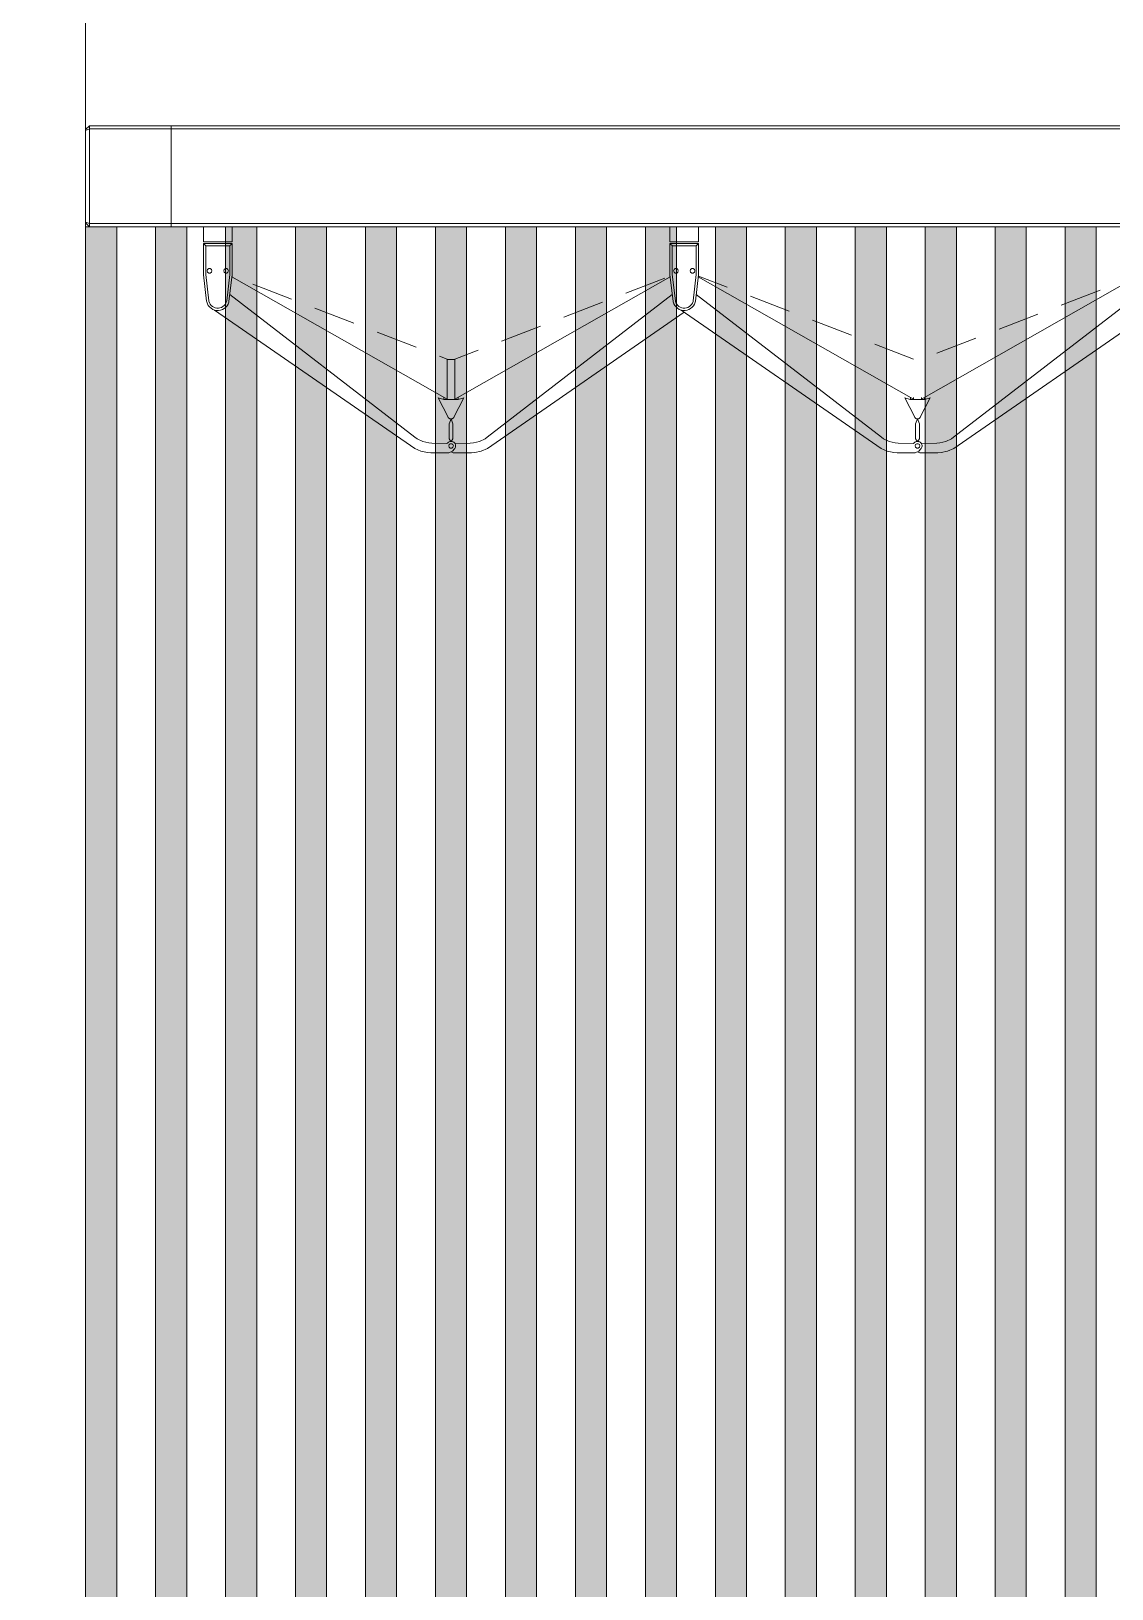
# Model space of a CAD drawing. Header units: millimetres. Extents: x 475616349 to 476941521, y 4620115302 to 4621446928.
# Drawn here: x 476666282 to 476667672, y 4620570664 to 4620572668 of the extents above; entities that cross this region are included whole.
import ezdxf

# ---------------------------------------------------------------- set-up
doc = ezdxf.new("R2010")
doc.units = ezdxf.units.MM
doc.header["$MEASUREMENT"] = 0
for name, color, linetype, lineweight in [('New_2D Drafting - General_Pen_No__30_Pen_No__9_Pen_No__9_Pen_No__255', 255, 'Continuous', 0), ('New_2D Drafting - General_Pen_No__30_Pen_No__9_Pen_No__9_Pen_No__7', 7, 'Continuous', 0), ('New_Interior - Furniture _Pen_No__7', 7, 'Continuous', 0), ('New_reg_nak_Pen_No__7', 7, 'Continuous', 0)]:
    doc.layers.add(name, color=color, linetype=linetype, lineweight=lineweight)

msp = doc.modelspace()

# ---------------------------------------------------------------- hatches: boundary and pattern name
at = {"layer": 'New_2D Drafting - General_Pen_No__30_Pen_No__9_Pen_No__9_Pen_No__255', "linetype": 'Continuous', "lineweight": 0}
for points in [[(476666391.659, 4620572416.421), (476666391.659, 4620569769.521), (476666351.659, 4620569769.521), (476666351.659, 4620572416.421)], [(476666481.659, 4620572416.421), (476666481.659, 4620569769.521), (476666441.659, 4620569769.521), (476666441.659, 4620572416.421)], [(476666571.659, 4620572416.421), (476666571.659, 4620569769.521), (476666531.659, 4620569769.521), (476666531.659, 4620572416.421)], [(476666661.659, 4620572416.421), (476666661.659, 4620569769.521), (476666621.659, 4620569769.521), (476666621.659, 4620572416.421)], [(476666751.659, 4620572416.421), (476666751.659, 4620569769.521), (476666711.659, 4620569769.521), (476666711.659, 4620572416.421)], [(476666841.659, 4620572416.421), (476666841.659, 4620569769.521), (476666801.659, 4620569769.521), (476666801.659, 4620572416.421)], [(476666931.659, 4620572416.421), (476666931.659, 4620569769.521), (476666891.659, 4620569769.521), (476666891.659, 4620572416.421)], [(476667021.659, 4620572416.421), (476667021.659, 4620569769.521), (476666981.659, 4620569769.521), (476666981.659, 4620572416.421)], [(476667111.659, 4620572416.421), (476667111.659, 4620569769.521), (476667071.659, 4620569769.521), (476667071.659, 4620572416.421)], [(476667201.659, 4620572416.421), (476667201.659, 4620569769.521), (476667161.659, 4620569769.521), (476667161.659, 4620572416.421)], [(476667291.659, 4620572416.421), (476667291.659, 4620569769.521), (476667251.659, 4620569769.521), (476667251.659, 4620572416.421)], [(476667381.659, 4620572416.421), (476667381.659, 4620569769.521), (476667341.659, 4620569769.521), (476667341.659, 4620572416.421)], [(476667471.659, 4620572416.421), (476667471.659, 4620569769.521), (476667431.659, 4620569769.521), (476667431.659, 4620572416.421)], [(476667561.659, 4620572416.421), (476667561.659, 4620569769.521), (476667521.659, 4620569769.521), (476667521.659, 4620572416.421)], [(476667651.659, 4620572416.421), (476667651.659, 4620569769.521), (476667611.659, 4620569769.521), (476667611.659, 4620572416.421)]]:
    msp.add_hatch(color=255, dxfattribs=at).paths.add_polyline_path(points)

# ---------------------------------------------------------------- linework, layer by layer
at = {"layer": 'New_2D Drafting - General_Pen_No__30_Pen_No__9_Pen_No__9_Pen_No__7', "color": 7, "linetype": 'Continuous', "lineweight": 0, "flags": 128}
for points in [[(476666391.659, 4620572416.421), (476666391.659, 4620569769.521), (476666351.659, 4620569769.521), (476666351.659, 4620572416.421)], [(476666481.659, 4620572416.421), (476666481.659, 4620569769.521), (476666441.659, 4620569769.521), (476666441.659, 4620572416.421)], [(476666571.659, 4620572416.421), (476666571.659, 4620569769.521), (476666531.659, 4620569769.521), (476666531.659, 4620572416.421)], [(476666661.659, 4620572416.421), (476666661.659, 4620569769.521), (476666621.659, 4620569769.521), (476666621.659, 4620572416.421)], [(476666751.659, 4620572416.421), (476666751.659, 4620569769.521), (476666711.659, 4620569769.521), (476666711.659, 4620572416.421)], [(476666841.659, 4620572416.421), (476666841.659, 4620569769.521), (476666801.659, 4620569769.521), (476666801.659, 4620572416.421)], [(476666931.659, 4620572416.421), (476666931.659, 4620569769.521), (476666891.659, 4620569769.521), (476666891.659, 4620572416.421)], [(476667021.659, 4620572416.421), (476667021.659, 4620569769.521), (476666981.659, 4620569769.521), (476666981.659, 4620572416.421)], [(476667111.659, 4620572416.421), (476667111.659, 4620569769.521), (476667071.659, 4620569769.521), (476667071.659, 4620572416.421)], [(476667201.659, 4620572416.421), (476667201.659, 4620569769.521), (476667161.659, 4620569769.521), (476667161.659, 4620572416.421)], [(476667291.659, 4620572416.421), (476667291.659, 4620569769.521), (476667251.659, 4620569769.521), (476667251.659, 4620572416.421)], [(476667381.659, 4620572416.421), (476667381.659, 4620569769.521), (476667341.659, 4620569769.521), (476667341.659, 4620572416.421)], [(476667471.659, 4620572416.421), (476667471.659, 4620569769.521), (476667431.659, 4620569769.521), (476667431.659, 4620572416.421)], [(476667561.659, 4620572416.421), (476667561.659, 4620569769.521), (476667521.659, 4620569769.521), (476667521.659, 4620572416.421)], [(476667651.659, 4620572416.421), (476667651.659, 4620569769.521), (476667611.659, 4620569769.521), (476667611.659, 4620572416.421)]]:
    msp.add_lwpolyline(points, close=True, dxfattribs=at)
at = {"layer": 'New_Interior - Furniture _Pen_No__7', "color": 7, "linetype": 'Continuous', "lineweight": 0}
for p, q in [((476666356.659, 4620572546.421), (476666351.659, 4620572541.421)), ((476666356.659, 4620572542.421), (476666351.659, 4620572540.35)), ((476666351.659, 4620572540.35), (476666351.659, 4620572541.421)), ((476666351.659, 4620572422.492), (476666351.659, 4620572540.35)), ((476666356.659, 4620572542.421), (476666356.659, 4620572546.421)), ((476666356.659, 4620572546.421), (476666461.659, 4620572546.421)), ((476666461.659, 4620572542.421), (476666356.659, 4620572542.421)), ((476666356.659, 4620572420.421), (476666356.659, 4620572542.421)), ((476666461.659, 4620572546.421), (476666461.659, 4620572542.421)), ((476666461.659, 4620572546.421), (476668981.659, 4620572546.421)), ((476666461.659, 4620572542.421), (476666461.659, 4620572420.421)), ((476666461.659, 4620572542.421), (476668981.659, 4620572542.421)), ((476666356.659, 4620572420.421), (476666351.659, 4620572422.492)), ((476666351.659, 4620572421.421), (476666351.659, 4620572422.492)), ((476666356.659, 4620572416.421), (476666351.659, 4620572421.421)), ((476666461.659, 4620572420.421), (476666356.659, 4620572420.421)), ((476666356.659, 4620572416.421), (476666356.659, 4620572420.421)), ((476666461.659, 4620572416.421), (476666356.659, 4620572416.421)), ((476666461.659, 4620572420.421), (476666461.659, 4620572416.421)), ((476666461.659, 4620572420.421), (476668981.659, 4620572420.421)), ((476666461.659, 4620572416.421), (476668981.659, 4620572416.421)), ((476666503.259, 4620572396.937), (476666503.259, 4620572416.421)), ((476666540.058, 4620572416.421), (476666540.058, 4620572396.937)), ((476667103.259, 4620572396.937), (476667103.259, 4620572416.421)), ((476667140.058, 4620572416.421), (476667140.058, 4620572396.937)), ((476666540.058, 4620572396.937), (476666503.259, 4620572396.937)), ((476666540.058, 4620572394.987), (476666503.259, 4620572394.987)), ((476666503.259, 4620572394.987), (476666503.259, 4620572354.777)), ((476666503.362, 4620572394.885), (476666503.271, 4620572394.976)), ((476666503.54, 4620572394.706), (476666503.362, 4620572394.885)), ((476666503.802, 4620572394.445), (476666503.54, 4620572394.706)), ((476666504.138, 4620572394.109), (476666503.802, 4620572394.445)), ((476666504.539, 4620572393.708), (476666504.138, 4620572394.109)), ((476666504.991, 4620572393.255), (476666504.539, 4620572393.708)), ((476666505.483, 4620572392.764), (476666504.991, 4620572393.255)), ((476666505.998, 4620572392.249), (476666505.483, 4620572392.764)), ((476666506.259, 4620572391.987), (476666505.998, 4620572392.249)), ((476666537.058, 4620572391.987), (476666506.259, 4620572391.987)), ((476666506.259, 4620572391.987), (476666506.259, 4620572354.952)), ((476666537.32, 4620572392.249), (476666537.058, 4620572391.987)), ((476666537.058, 4620572354.952), (476666537.058, 4620572391.987)), ((476666537.32, 4620572392.249), (476666537.835, 4620572392.764)), ((476666537.835, 4620572392.764), (476666538.326, 4620572393.255)), ((476666538.779, 4620572393.708), (476666538.326, 4620572393.255)), ((476666538.779, 4620572393.708), (476666539.18, 4620572394.109)), ((476666539.18, 4620572394.109), (476666539.516, 4620572394.445)), ((476666539.777, 4620572394.706), (476666539.516, 4620572394.445)), ((476666539.777, 4620572394.706), (476666539.956, 4620572394.885)), ((476666539.956, 4620572394.885), (476666540.047, 4620572394.976)), ((476666540.058, 4620572354.777), (476666540.058, 4620572394.987)), ((476667140.058, 4620572396.937), (476667103.259, 4620572396.937)), ((476667140.058, 4620572394.987), (476667103.259, 4620572394.987)), ((476667103.259, 4620572394.987), (476667103.259, 4620572354.777)), ((476667103.362, 4620572394.885), (476667103.271, 4620572394.976)), ((476667103.54, 4620572394.706), (476667103.362, 4620572394.885)), ((476667103.802, 4620572394.445), (476667103.54, 4620572394.706)), ((476667104.138, 4620572394.109), (476667103.802, 4620572394.445)), ((476667104.539, 4620572393.708), (476667104.138, 4620572394.109)), ((476667104.991, 4620572393.255), (476667104.539, 4620572393.708)), ((476667105.483, 4620572392.764), (476667104.991, 4620572393.255)), ((476667105.998, 4620572392.249), (476667105.483, 4620572392.764)), ((476667106.259, 4620572391.987), (476667105.998, 4620572392.249)), ((476667137.058, 4620572391.987), (476667106.259, 4620572391.987)), ((476667106.259, 4620572391.987), (476667106.259, 4620572354.952)), ((476667137.32, 4620572392.249), (476667137.058, 4620572391.987)), ((476667137.058, 4620572354.952), (476667137.058, 4620572391.987)), ((476667137.32, 4620572392.249), (476667137.835, 4620572392.764)), ((476667137.835, 4620572392.764), (476667138.326, 4620572393.255)), ((476667138.779, 4620572393.708), (476667138.326, 4620572393.255)), ((476667138.779, 4620572393.708), (476667139.18, 4620572394.109)), ((476667139.18, 4620572394.109), (476667139.516, 4620572394.445)), ((476667139.777, 4620572394.706), (476667139.516, 4620572394.445)), ((476667139.777, 4620572394.706), (476667139.956, 4620572394.885)), ((476667139.956, 4620572394.885), (476667140.047, 4620572394.976)), ((476667140.058, 4620572354.777), (476667140.058, 4620572394.987)), ((476666503.259, 4620572354.777), (476666507.269, 4620572320.589)), ((476666506.259, 4620572354.952), (476666510.245, 4620572320.971)), ((476666507.969, 4620572359.777), (476666508.548, 4620572361.558)), ((476666508.548, 4620572357.995), (476666507.969, 4620572359.777)), ((476666508.548, 4620572361.558), (476666510.064, 4620572362.66)), ((476666510.064, 4620572356.894), (476666508.548, 4620572357.995)), ((476666510.064, 4620572362.66), (476666511.937, 4620572362.66)), ((476666511.937, 4620572356.894), (476666510.064, 4620572356.894)), ((476666511.937, 4620572362.66), (476666513.453, 4620572361.558)), ((476666513.453, 4620572357.995), (476666511.937, 4620572356.894)), ((476666513.453, 4620572361.558), (476666514.032, 4620572359.777)), ((476666514.032, 4620572359.777), (476666513.453, 4620572357.995)), ((476666529.286, 4620572359.777), (476666529.865, 4620572361.558)), ((476666529.865, 4620572357.995), (476666529.286, 4620572359.777)), ((476666529.865, 4620572361.558), (476666531.38, 4620572362.66)), ((476666531.38, 4620572356.894), (476666529.865, 4620572357.995)), ((476666531.38, 4620572362.66), (476666533.254, 4620572362.66)), ((476666533.254, 4620572356.894), (476666531.38, 4620572356.894)), ((476666533.083, 4620572321.054), (476666537.058, 4620572354.952)), ((476666533.254, 4620572362.66), (476666534.769, 4620572361.558)), ((476666534.769, 4620572357.995), (476666533.254, 4620572356.894)), ((476666534.769, 4620572361.558), (476666535.348, 4620572359.777)), ((476666535.348, 4620572359.777), (476666534.769, 4620572357.995)), ((476666536.049, 4620572320.589), (476666540.058, 4620572354.777)), ((476666539.757, 4620572352.204), (476666816.659, 4620572194.658)), ((476666539.852, 4620572353.022), (476666540.627, 4620572352.722)), ((476667103.561, 4620572352.204), (476666826.659, 4620572194.658)), ((476667096.659, 4620572350.388), (476667046.659, 4620572331.039)), ((476667103.465, 4620572353.022), (476667102.69, 4620572352.722)), ((476667103.259, 4620572354.777), (476667107.269, 4620572320.589)), ((476667106.259, 4620572354.952), (476667110.245, 4620572320.971)), ((476667107.969, 4620572359.777), (476667108.548, 4620572361.558)), ((476667108.548, 4620572357.995), (476667107.969, 4620572359.777)), ((476667108.548, 4620572361.558), (476667110.064, 4620572362.66)), ((476667110.064, 4620572356.894), (476667108.548, 4620572357.995)), ((476667110.064, 4620572362.66), (476667111.937, 4620572362.66)), ((476667111.937, 4620572356.894), (476667110.064, 4620572356.894)), ((476667111.937, 4620572362.66), (476667113.453, 4620572361.558)), ((476667113.453, 4620572357.995), (476667111.937, 4620572356.894)), ((476667113.453, 4620572361.558), (476667114.032, 4620572359.777)), ((476667114.032, 4620572359.777), (476667113.453, 4620572357.995)), ((476667129.286, 4620572359.777), (476667129.865, 4620572361.558)), ((476667129.865, 4620572357.995), (476667129.286, 4620572359.777)), ((476667129.865, 4620572361.558), (476667131.38, 4620572362.66)), ((476667131.38, 4620572356.894), (476667129.865, 4620572357.995)), ((476667131.38, 4620572362.66), (476667133.254, 4620572362.66)), ((476667133.254, 4620572356.894), (476667131.38, 4620572356.894)), ((476667133.083, 4620572321.054), (476667137.058, 4620572354.952)), ((476667133.254, 4620572362.66), (476667134.769, 4620572361.558)), ((476667134.769, 4620572357.995), (476667133.254, 4620572356.894)), ((476667134.769, 4620572361.558), (476667135.348, 4620572359.777)), ((476667135.348, 4620572359.777), (476667134.769, 4620572357.995)), ((476667136.049, 4620572320.589), (476667140.058, 4620572354.777)), ((476667139.757, 4620572352.204), (476667416.659, 4620572194.658)), ((476667139.852, 4620572353.022), (476667176.659, 4620572338.778)), ((476667703.561, 4620572352.204), (476667426.659, 4620572194.658)), ((476666537.054, 4620572329.16), (476666775.181, 4620572145.685)), ((476666566.659, 4620572342.648), (476666616.659, 4620572323.299)), ((476667106.264, 4620572329.16), (476666868.137, 4620572145.685)), ((476667137.054, 4620572329.16), (476667375.181, 4620572145.685)), ((476667706.264, 4620572329.16), (476667468.137, 4620572145.685)), ((476667656.659, 4620572334.909), (476667606.659, 4620572315.56)), ((476666507.269, 4620572320.589), (476666507.366, 4620572319.893)), ((476666507.366, 4620572319.893), (476666508.196, 4620572317.464)), ((476666508.196, 4620572317.464), (476666509.435, 4620572315.217)), ((476666509.435, 4620572315.217), (476666511.045, 4620572313.219)), ((476666510.245, 4620572320.971), (476666510.298, 4620572320.591)), ((476666510.298, 4620572320.591), (476666510.95, 4620572318.683)), ((476666510.95, 4620572318.683), (476666511.935, 4620572316.895)), ((476666511.045, 4620572313.219), (476666512.978, 4620572311.531)), ((476666511.935, 4620572316.895), (476666513.216, 4620572315.306)), ((476666512.978, 4620572311.531), (476666515.175, 4620572310.204)), ((476666513.216, 4620572315.306), (476666514.754, 4620572313.963)), ((476666514.754, 4620572313.963), (476666516.501, 4620572312.908)), ((476666515.175, 4620572310.204), (476666517.568, 4620572309.279)), ((476666516.501, 4620572312.908), (476666518.405, 4620572312.172)), ((476666517.568, 4620572309.279), (476666520.086, 4620572308.784)), ((476666769.361, 4620572134.973), (476666517.616, 4620572309.27)), ((476666518.405, 4620572312.172), (476666520.408, 4620572311.778)), ((476666520.086, 4620572308.784), (476666522.652, 4620572308.733)), ((476666520.408, 4620572311.778), (476666522.449, 4620572311.737)), ((476666522.449, 4620572311.737), (476666524.466, 4620572312.052)), ((476666522.652, 4620572308.733), (476666525.187, 4620572309.128)), ((476666524.466, 4620572312.052), (476666526.397, 4620572312.712)), ((476666525.187, 4620572309.128), (476666527.616, 4620572309.958)), ((476666526.397, 4620572312.712), (476666528.185, 4620572313.698)), ((476666527.616, 4620572309.958), (476666529.863, 4620572311.197)), ((476666528.185, 4620572313.698), (476666529.774, 4620572314.979)), ((476666529.774, 4620572314.979), (476666531.117, 4620572316.516)), ((476666529.863, 4620572311.197), (476666531.861, 4620572312.807)), ((476666531.117, 4620572316.516), (476666532.172, 4620572318.263)), ((476666531.861, 4620572312.807), (476666533.549, 4620572314.74)), ((476666532.172, 4620572318.263), (476666532.908, 4620572320.167)), ((476666532.908, 4620572320.167), (476666533.083, 4620572321.054)), ((476666533.549, 4620572314.74), (476666534.876, 4620572316.937)), ((476666534.876, 4620572316.937), (476666535.801, 4620572319.33)), ((476666535.801, 4620572319.33), (476666536.049, 4620572320.589)), ((476666646.659, 4620572311.69), (476666696.659, 4620572292.341)), ((476667016.659, 4620572319.43), (476666966.659, 4620572300.081)), ((476667107.269, 4620572320.589), (476667107.366, 4620572319.893)), ((476667107.366, 4620572319.893), (476667108.196, 4620572317.464)), ((476667108.196, 4620572317.464), (476667109.435, 4620572315.217)), ((476667109.435, 4620572315.217), (476667111.045, 4620572313.219)), ((476667110.245, 4620572320.971), (476667110.298, 4620572320.591)), ((476667110.298, 4620572320.591), (476667110.95, 4620572318.683)), ((476667110.95, 4620572318.683), (476667111.935, 4620572316.895)), ((476667111.045, 4620572313.219), (476667112.978, 4620572311.531)), ((476667111.935, 4620572316.895), (476667113.216, 4620572315.306)), ((476667112.978, 4620572311.531), (476667115.175, 4620572310.204)), ((476667113.216, 4620572315.306), (476667114.754, 4620572313.963)), ((476667114.754, 4620572313.963), (476667116.501, 4620572312.908)), ((476667115.175, 4620572310.204), (476667117.568, 4620572309.279)), ((476667116.501, 4620572312.908), (476667118.405, 4620572312.172)), ((476667117.568, 4620572309.279), (476667120.086, 4620572308.784)), ((476667369.361, 4620572134.973), (476667117.616, 4620572309.27)), ((476667118.405, 4620572312.172), (476667120.408, 4620572311.778)), ((476667120.086, 4620572308.784), (476667122.652, 4620572308.733)), ((476667120.408, 4620572311.778), (476667122.449, 4620572311.737)), ((476667122.449, 4620572311.737), (476667124.466, 4620572312.052)), ((476667122.652, 4620572308.733), (476667125.187, 4620572309.128)), ((476667124.466, 4620572312.052), (476667126.397, 4620572312.712)), ((476667125.187, 4620572309.128), (476667127.616, 4620572309.958)), ((476667126.397, 4620572312.712), (476667128.185, 4620572313.698)), ((476667127.616, 4620572309.958), (476667129.863, 4620572311.197)), ((476667128.185, 4620572313.698), (476667129.774, 4620572314.979)), ((476667129.774, 4620572314.979), (476667131.117, 4620572316.516)), ((476667129.863, 4620572311.197), (476667131.861, 4620572312.807)), ((476667131.117, 4620572316.516), (476667132.172, 4620572318.263)), ((476667131.861, 4620572312.807), (476667133.549, 4620572314.74)), ((476667132.172, 4620572318.263), (476667132.908, 4620572320.167)), ((476667132.908, 4620572320.167), (476667133.083, 4620572321.054)), ((476667133.549, 4620572314.74), (476667134.876, 4620572316.937)), ((476667134.876, 4620572316.937), (476667135.801, 4620572319.33)), ((476667135.801, 4620572319.33), (476667136.049, 4620572320.589)), ((476667206.659, 4620572327.169), (476667256.659, 4620572307.82)), ((476666873.957, 4620572134.973), (476667121.659, 4620572306.47)), ((476666936.659, 4620572288.472), (476666886.659, 4620572269.123)), ((476667286.659, 4620572296.211), (476667336.659, 4620572276.862)), ((476667473.957, 4620572134.973), (476667721.659, 4620572306.47)), ((476667576.659, 4620572303.951), (476667526.659, 4620572284.602)), ((476666726.659, 4620572280.732), (476666776.659, 4620572261.383)), ((476667496.659, 4620572272.993), (476667446.659, 4620572253.644)), ((476666806.659, 4620572249.774), (476666816.659, 4620572245.904)), ((476666856.659, 4620572257.514), (476666826.659, 4620572245.904)), ((476667366.659, 4620572265.253), (476667416.659, 4620572245.904)), ((476666816.659, 4620572245.904), (476666816.659, 4620572244.17)), ((476666816.659, 4620572245.828), (476666821.659, 4620572245.828)), ((476666816.659, 4620572244.17), (476666816.659, 4620572232.393)), ((476666816.659, 4620572232.393), (476666816.659, 4620572210.579)), ((476666826.659, 4620572245.828), (476666821.659, 4620572245.828)), ((476666826.659, 4620572245.904), (476666826.659, 4620572244.17)), ((476666826.659, 4620572244.17), (476666826.659, 4620572232.393)), ((476666826.659, 4620572232.393), (476666826.659, 4620572210.579)), ((476666816.659, 4620572210.579), (476666816.659, 4620572194.658)), ((476666826.659, 4620572210.579), (476666826.659, 4620572194.658)), ((476666818.052, 4620572171.431), (476666805.2, 4620572196.532)), ((476666805.2, 4620572196.532), (476666812.396, 4620572194.321)), ((476666812.396, 4620572194.321), (476666830.921, 4620572194.321)), ((476666812.459, 4620572194.322), (476666812.459, 4620572197.048)), ((476666838.117, 4620572196.532), (476666825.266, 4620572171.431)), ((476666830.859, 4620572194.322), (476666830.859, 4620572197.048)), ((476666830.921, 4620572194.321), (476666838.117, 4620572196.532)), ((476667418.052, 4620572171.431), (476667405.2, 4620572196.532)), ((476667405.2, 4620572196.532), (476667412.396, 4620572194.321)), ((476667412.396, 4620572194.321), (476667430.921, 4620572194.321)), ((476667412.459, 4620572194.322), (476667412.459, 4620572197.048)), ((476667416.659, 4620572196.865), (476667416.659, 4620572194.658)), ((476667438.117, 4620572196.532), (476667425.266, 4620572171.431)), ((476667426.659, 4620572196.865), (476667426.659, 4620572194.658)), ((476667430.859, 4620572194.322), (476667430.859, 4620572196.771)), ((476667430.921, 4620572194.321), (476667438.117, 4620572196.532)), ((476666818.131, 4620572171.246), (476666818.052, 4620572171.431)), ((476666818.523, 4620572170.663), (476666818.131, 4620572171.246)), ((476666819.011, 4620572170.157), (476666818.523, 4620572170.663)), ((476666819.579, 4620572169.743), (476666819.011, 4620572170.157)), ((476666819.215, 4620572162.891), (476666821.639, 4620572169.169)), ((476666820.21, 4620572169.434), (476666819.579, 4620572169.743)), ((476666820.885, 4620572169.24), (476666820.21, 4620572169.434)), ((476666821.583, 4620572169.165), (476666820.885, 4620572169.24)), ((476666822.284, 4620572169.214), (476666821.583, 4620572169.165)), ((476666821.639, 4620572169.169), (476666824.102, 4620572162.891)), ((476666822.966, 4620572169.383), (476666822.284, 4620572169.214)), ((476666823.608, 4620572169.668), (476666822.966, 4620572169.383)), ((476666824.191, 4620572170.06), (476666823.608, 4620572169.668)), ((476666824.697, 4620572170.547), (476666824.191, 4620572170.06)), ((476666825.111, 4620572171.115), (476666824.697, 4620572170.547)), ((476666825.266, 4620572171.431), (476666825.111, 4620572171.115)), ((476667418.131, 4620572171.246), (476667418.052, 4620572171.431)), ((476667418.523, 4620572170.663), (476667418.131, 4620572171.246)), ((476667419.011, 4620572170.157), (476667418.523, 4620572170.663)), ((476667419.579, 4620572169.743), (476667419.011, 4620572170.157)), ((476667419.215, 4620572162.891), (476667421.639, 4620572169.169)), ((476667420.21, 4620572169.434), (476667419.579, 4620572169.743)), ((476667420.885, 4620572169.24), (476667420.21, 4620572169.434)), ((476667421.583, 4620572169.165), (476667420.885, 4620572169.24)), ((476667422.284, 4620572169.214), (476667421.583, 4620572169.165)), ((476667421.639, 4620572169.169), (476667424.102, 4620572162.891)), ((476667422.966, 4620572169.383), (476667422.284, 4620572169.214)), ((476667423.608, 4620572169.668), (476667422.966, 4620572169.383)), ((476667424.191, 4620572170.06), (476667423.608, 4620572169.668)), ((476667424.697, 4620572170.547), (476667424.191, 4620572170.06)), ((476667425.111, 4620572171.115), (476667424.697, 4620572170.547)), ((476667425.266, 4620572171.431), (476667425.111, 4620572171.115)), ((476666819.215, 4620572143.62), (476666819.215, 4620572162.891)), ((476666824.102, 4620572162.891), (476666824.102, 4620572143.62)), ((476667419.215, 4620572143.62), (476667419.215, 4620572162.891)), ((476667424.102, 4620572162.891), (476667424.102, 4620572143.62)), ((476666774.947, 4620572131.242), (476666769.361, 4620572134.973)), ((476666782.843, 4620572127.854), (476666774.947, 4620572131.242)), ((476666775.181, 4620572145.685), (476666777.941, 4620572143.75)), ((476666777.941, 4620572143.75), (476666785.195, 4620572140.373)), ((476666785.195, 4620572140.373), (476666792.926, 4620572138.308)), ((476666792.926, 4620572138.308), (476666796.912, 4620572137.962)), ((476666796.912, 4620572137.962), (476666816.383, 4620572137.429)), ((476666816.383, 4620572137.429), (476666817.086, 4620572138.226)), ((476666817.086, 4620572138.226), (476666817.41, 4620572138.625)), ((476666817.41, 4620572138.625), (476666818.186, 4620572139.298)), ((476666818.186, 4620572139.298), (476666819.067, 4620572139.826)), ((476666818.627, 4620572134.517), (476666819.206, 4620572136.299)), ((476666819.206, 4620572132.735), (476666818.627, 4620572134.517)), ((476666819.067, 4620572139.826), (476666820.026, 4620572140.193)), ((476666819.206, 4620572136.299), (476666820.722, 4620572137.4)), ((476666820.722, 4620572131.634), (476666819.206, 4620572132.735)), ((476666821.498, 4620572140.396), (476666819.215, 4620572143.62)), ((476666819.366, 4620572139.941), (476666819.272, 4620572139.908)), ((476666820.026, 4620572140.193), (476666821.034, 4620572140.388)), ((476666820.488, 4620572140.283), (476666820.242, 4620572140.243)), ((476666820.722, 4620572137.4), (476666822.596, 4620572137.4)), ((476666822.596, 4620572131.634), (476666820.722, 4620572131.634)), ((476666821.034, 4620572140.388), (476666822.061, 4620572140.405)), ((476666821.257, 4620572140.405), (476666821.164, 4620572140.39)), ((476666821.494, 4620572140.401), (476666821.257, 4620572140.405)), ((476666824.102, 4620572143.62), (476666821.824, 4620572140.401)), ((476666822.061, 4620572140.405), (476666823.075, 4620572140.243)), ((476666822.283, 4620572140.388), (476666822.154, 4620572140.39)), ((476666822.83, 4620572140.283), (476666822.283, 4620572140.388)), ((476666822.596, 4620572137.4), (476666824.111, 4620572136.299)), ((476666824.111, 4620572132.735), (476666822.596, 4620572131.634)), ((476666823.075, 4620572140.243), (476666824.046, 4620572139.908)), ((476666823.292, 4620572140.193), (476666823.13, 4620572140.225)), ((476666823.952, 4620572139.941), (476666823.292, 4620572140.193)), ((476666826.108, 4620572130.717), (476666823.452, 4620572127.56)), ((476666824.046, 4620572139.908), (476666824.944, 4620572139.409)), ((476666824.251, 4620572139.826), (476666824.066, 4620572139.897)), ((476666824.111, 4620572136.299), (476666824.69, 4620572134.517)), ((476666824.69, 4620572134.517), (476666824.111, 4620572132.735)), ((476666825.132, 4620572139.298), (476666824.251, 4620572139.826)), ((476666824.944, 4620572139.409), (476666825.741, 4620572138.762)), ((476666825.908, 4620572138.625), (476666825.132, 4620572139.298)), ((476666825.741, 4620572138.762), (476666826.414, 4620572137.986)), ((476666826.231, 4620572138.226), (476666825.908, 4620572138.625)), ((476666826.526, 4620572131.228), (476666826.108, 4620572130.717)), ((476666826.935, 4620572137.429), (476666826.231, 4620572138.226)), ((476666826.414, 4620572137.986), (476666826.943, 4620572137.105)), ((476666827.024, 4620572132.126), (476666826.526, 4620572131.228)), ((476666846.406, 4620572137.962), (476666826.935, 4620572137.429)), ((476666826.943, 4620572137.105), (476666827.31, 4620572136.146)), ((476666827.36, 4620572133.097), (476666827.024, 4620572132.126)), ((476666827.31, 4620572136.146), (476666827.505, 4620572135.138)), ((476666827.521, 4620572134.111), (476666827.36, 4620572133.097)), ((476666827.505, 4620572135.138), (476666827.521, 4620572134.111)), ((476666850.392, 4620572138.308), (476666846.406, 4620572137.962)), ((476666858.122, 4620572140.373), (476666850.392, 4620572138.308)), ((476666865.377, 4620572143.75), (476666858.122, 4620572140.373)), ((476666860.475, 4620572127.854), (476666868.37, 4620572131.242)), ((476666868.137, 4620572145.685), (476666865.377, 4620572143.75)), ((476666868.37, 4620572131.242), (476666873.957, 4620572134.973)), ((476667374.947, 4620572131.242), (476667369.361, 4620572134.973)), ((476667382.843, 4620572127.854), (476667374.947, 4620572131.242)), ((476667375.181, 4620572145.685), (476667377.941, 4620572143.75)), ((476667377.941, 4620572143.75), (476667385.195, 4620572140.373)), ((476667385.195, 4620572140.373), (476667392.926, 4620572138.308)), ((476667392.926, 4620572138.308), (476667396.912, 4620572137.962)), ((476667396.912, 4620572137.962), (476667416.383, 4620572137.429)), ((476667416.383, 4620572137.429), (476667417.086, 4620572138.226)), ((476667417.086, 4620572138.226), (476667417.41, 4620572138.625)), ((476667417.41, 4620572138.625), (476667418.186, 4620572139.298)), ((476667418.186, 4620572139.298), (476667419.067, 4620572139.826)), ((476667418.627, 4620572134.517), (476667419.206, 4620572136.299)), ((476667419.206, 4620572132.735), (476667418.627, 4620572134.517)), ((476667419.067, 4620572139.826), (476667420.026, 4620572140.193)), ((476667419.206, 4620572136.299), (476667420.722, 4620572137.4)), ((476667420.722, 4620572131.634), (476667419.206, 4620572132.735)), ((476667421.498, 4620572140.396), (476667419.215, 4620572143.62)), ((476667419.366, 4620572139.941), (476667419.272, 4620572139.908)), ((476667420.026, 4620572140.193), (476667421.034, 4620572140.388)), ((476667420.488, 4620572140.283), (476667420.242, 4620572140.243)), ((476667420.722, 4620572137.4), (476667422.596, 4620572137.4)), ((476667422.596, 4620572131.634), (476667420.722, 4620572131.634)), ((476667421.034, 4620572140.388), (476667422.061, 4620572140.405)), ((476667421.257, 4620572140.405), (476667421.164, 4620572140.39)), ((476667421.494, 4620572140.401), (476667421.257, 4620572140.405)), ((476667424.102, 4620572143.62), (476667421.824, 4620572140.401)), ((476667422.061, 4620572140.405), (476667423.075, 4620572140.243)), ((476667422.283, 4620572140.388), (476667422.154, 4620572140.39)), ((476667422.83, 4620572140.283), (476667422.283, 4620572140.388)), ((476667422.596, 4620572137.4), (476667424.111, 4620572136.299)), ((476667424.111, 4620572132.735), (476667422.596, 4620572131.634)), ((476667423.075, 4620572140.243), (476667424.046, 4620572139.908)), ((476667423.292, 4620572140.193), (476667423.13, 4620572140.225)), ((476667423.952, 4620572139.941), (476667423.292, 4620572140.193)), ((476667426.108, 4620572130.717), (476667423.452, 4620572127.56)), ((476667424.046, 4620572139.908), (476667424.944, 4620572139.409)), ((476667424.251, 4620572139.826), (476667424.066, 4620572139.897)), ((476667424.111, 4620572136.299), (476667424.69, 4620572134.517)), ((476667424.69, 4620572134.517), (476667424.111, 4620572132.735)), ((476667425.132, 4620572139.298), (476667424.251, 4620572139.826)), ((476667424.944, 4620572139.409), (476667425.741, 4620572138.762)), ((476667425.908, 4620572138.625), (476667425.132, 4620572139.298)), ((476667425.741, 4620572138.762), (476667426.414, 4620572137.986)), ((476667426.231, 4620572138.226), (476667425.908, 4620572138.625)), ((476667426.526, 4620572131.228), (476667426.108, 4620572130.717)), ((476667426.935, 4620572137.429), (476667426.231, 4620572138.226)), ((476667426.414, 4620572137.986), (476667426.943, 4620572137.105)), ((476667427.024, 4620572132.126), (476667426.526, 4620572131.228)), ((476667446.406, 4620572137.962), (476667426.935, 4620572137.429)), ((476667426.943, 4620572137.105), (476667427.31, 4620572136.146)), ((476667427.36, 4620572133.097), (476667427.024, 4620572132.126)), ((476667427.31, 4620572136.146), (476667427.505, 4620572135.138)), ((476667427.521, 4620572134.111), (476667427.36, 4620572133.097)), ((476667427.505, 4620572135.138), (476667427.521, 4620572134.111)), ((476667450.392, 4620572138.308), (476667446.406, 4620572137.962)), ((476667458.122, 4620572140.373), (476667450.392, 4620572138.308)), ((476667465.377, 4620572143.75), (476667458.122, 4620572140.373)), ((476667460.475, 4620572127.854), (476667468.37, 4620572131.242)), ((476667468.137, 4620572145.685), (476667465.377, 4620572143.75)), ((476667468.37, 4620572131.242), (476667473.957, 4620572134.973)), ((476666791.207, 4620572125.888), (476666782.843, 4620572127.854)), ((476666795.496, 4620572125.647), (476666791.207, 4620572125.888)), ((476666818.827, 4620572125.573), (476666795.496, 4620572125.647)), ((476666823.452, 4620572127.56), (476666818.827, 4620572125.573)), ((476666821.659, 4620572126.789), (476666824.49, 4620572125.573)), ((476666824.49, 4620572125.573), (476666847.822, 4620572125.647)), ((476666847.822, 4620572125.647), (476666852.111, 4620572125.888)), ((476666852.111, 4620572125.888), (476666860.475, 4620572127.854)), ((476667391.207, 4620572125.888), (476667382.843, 4620572127.854)), ((476667395.496, 4620572125.647), (476667391.207, 4620572125.888)), ((476667418.827, 4620572125.573), (476667395.496, 4620572125.647)), ((476667423.452, 4620572127.56), (476667418.827, 4620572125.573)), ((476667421.659, 4620572126.789), (476667424.49, 4620572125.573)), ((476667424.49, 4620572125.573), (476667447.822, 4620572125.647)), ((476667447.822, 4620572125.647), (476667452.111, 4620572125.888)), ((476667452.111, 4620572125.888), (476667460.475, 4620572127.854))]:
    msp.add_line(p, q, dxfattribs=at)
at = {"layer": 'New_reg_nak_Pen_No__7', "color": 7, "linetype": 'Continuous', "lineweight": 0, "flags": 128}
msp.add_lwpolyline([(476666281.57, 4620583070.007), (476666351.921, 4620583070.005), (476666351.597, 4620569870.43), (476666281.67, 4620569870.431)], dxfattribs=at)

doc.saveas('drawing.dxf')
